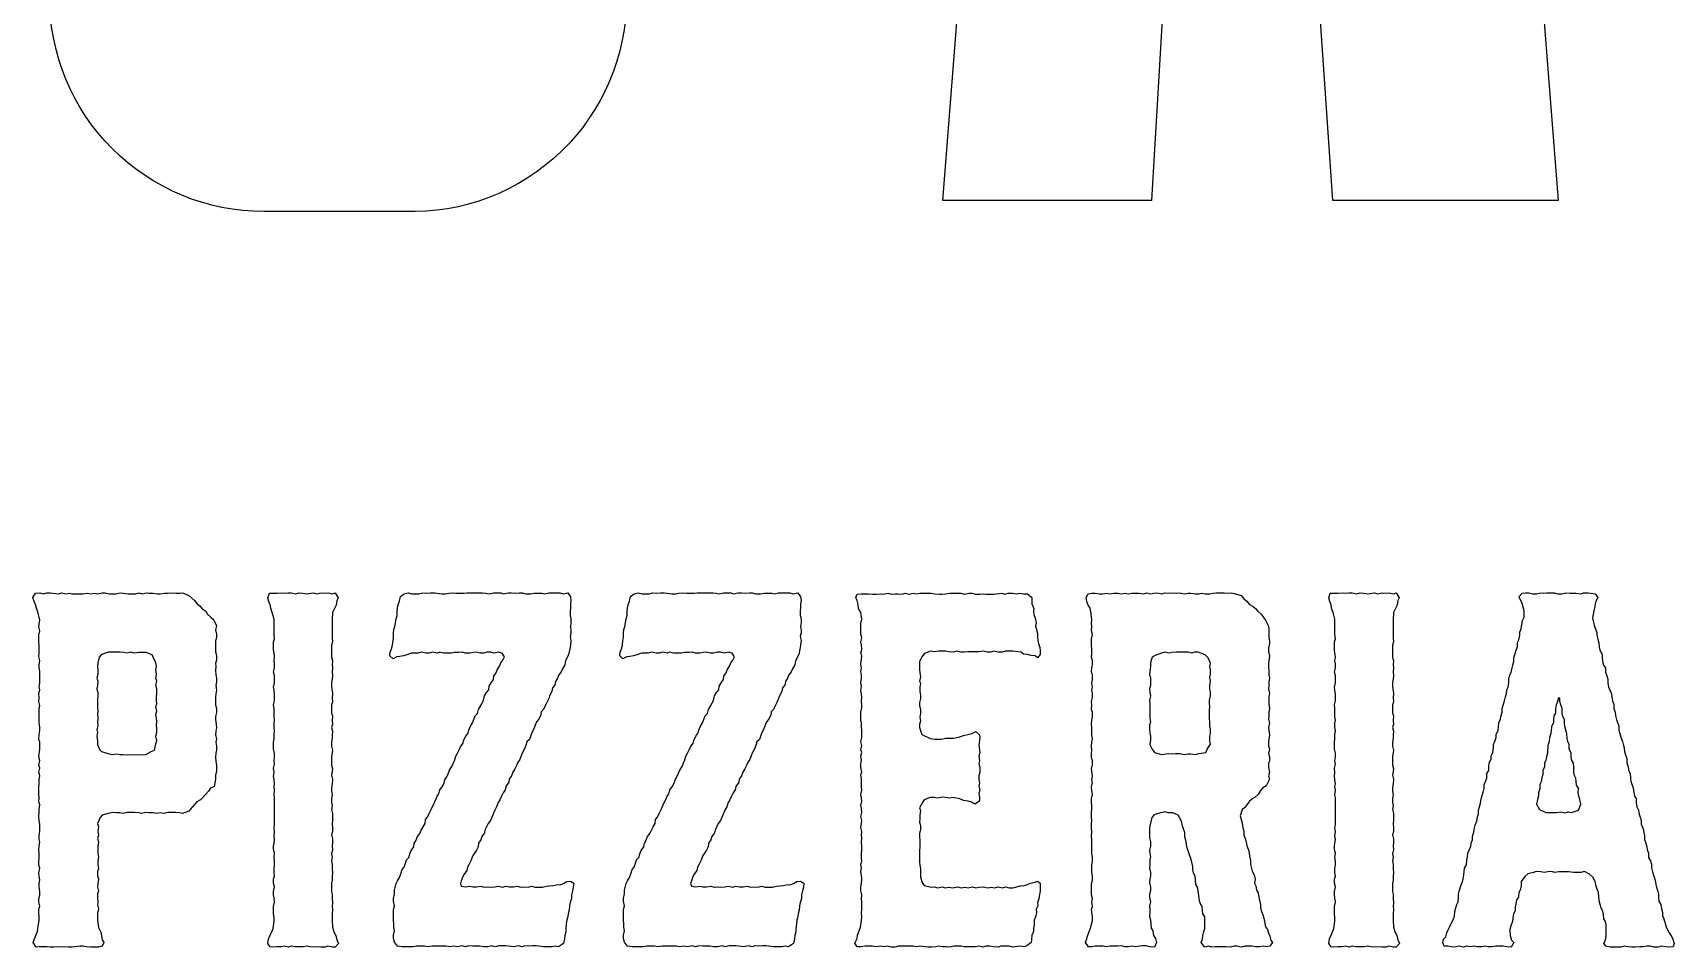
# Model space of a CAD drawing. Extents: x 1.4 to 53.1, y -29.6 to -4.3.
# Drawn here: x 1.38 to 16.85, y -29.63 to -21 of the extents above; entities that cross this region are included whole.
import ezdxf

# ---------------------------------------------------------------- set-up
doc = ezdxf.new("R2010")
doc.units = 0
doc.layers.add('INK_EXT_XXXXXX', color=7, linetype='CONTINUOUS')

msp = doc.modelspace()

# ---------------------------------------------------------------- linework, layer by layer
at = {"layer": 'INK_EXT_XXXXXX', "color": 7}
msp.add_lwpolyline([(6.977, -20.669, -0.425135), (4.881, -22.689), (3.557, -22.69, -0.414214), (1.536, -20.669), (1.536, -6.315, -0.414214), (3.557, -4.294), (4.956, -4.294, -0.414214), (6.977, -6.315), (6.977, -20.669)], format="xyb", close=True, dxfattribs=at)
for points in [[(13.636, -22.586), (13.455, -19.97), (12.081, -19.97), (11.926, -22.586), (9.957, -22.586), (11.382, -4.449), (14.336, -4.449), (15.76, -22.586)], [(2.018, -29.488), (2.031, -29.558), (2.048, -29.584), (2.031, -29.619), (1.996, -29.628), (1.921, -29.628), (1.882, -29.624), (1.851, -29.619), (1.825, -29.619), (1.746, -29.628), (1.715, -29.628), (1.68, -29.624), (1.65, -29.628), (1.615, -29.624), (1.575, -29.628), (1.54, -29.628), (1.514, -29.624), (1.439, -29.624), (1.409, -29.628), (1.382, -29.584), (1.391, -29.558), (1.404, -29.523), (1.422, -29.479), (1.426, -29.453), (1.439, -29.374), (1.439, -29.343), (1.435, -29.304), (1.435, -29.273), (1.444, -29.238), (1.435, -29.199), (1.435, -29.168), (1.444, -29.138), (1.444, -29.102), (1.439, -29.059), (1.439, -29.028), (1.444, -28.993), (1.439, -28.962), (1.435, -28.927), (1.444, -28.883), (1.435, -28.853), (1.435, -28.822), (1.439, -28.787), (1.439, -28.743), (1.435, -28.712), (1.439, -28.673), (1.444, -28.638), (1.439, -28.612), (1.439, -28.577), (1.444, -28.533), (1.444, -28.467), (1.439, -28.436), (1.435, -28.397), (1.439, -28.357), (1.439, -28.331), (1.444, -28.287), (1.435, -28.257), (1.439, -28.217), (1.435, -28.187), (1.435, -28.117), (1.439, -28.086), (1.439, -28.046), (1.444, -28.011), (1.435, -27.976), (1.444, -27.941), (1.435, -27.911), (1.444, -27.867), (1.435, -27.832), (1.439, -27.805), (1.444, -27.762), (1.444, -27.696), (1.435, -27.665), (1.439, -27.621), (1.444, -27.586), (1.444, -27.551), (1.439, -27.516), (1.439, -27.38), (1.444, -27.35), (1.435, -27.31), (1.439, -27.28), (1.435, -27.236), (1.444, -27.201), (1.439, -27.17), (1.444, -27.139), (1.444, -27.025), (1.439, -26.99), (1.439, -26.964), (1.444, -26.925), (1.435, -26.885), (1.439, -26.855), (1.439, -26.78), (1.435, -26.749), (1.435, -26.679), (1.444, -26.649), (1.435, -26.605), (1.444, -26.543), (1.426, -26.465), (1.413, -26.43), (1.404, -26.395), (1.391, -26.368), (1.378, -26.329), (1.404, -26.289), (1.444, -26.285), (1.474, -26.294), (1.509, -26.285), (1.54, -26.285), (1.619, -26.294), (1.65, -26.285), (1.689, -26.294), (1.724, -26.289), (1.746, -26.294), (1.851, -26.294), (1.891, -26.289), (1.926, -26.294), (1.961, -26.289), (1.991, -26.294), (2.031, -26.285), (2.061, -26.285), (2.097, -26.294), (2.162, -26.294), (2.202, -26.285), (2.232, -26.289), (2.276, -26.294), (2.346, -26.294), (2.377, -26.285), (2.408, -26.294), (2.447, -26.285), (2.473, -26.289), (2.513, -26.289), (2.552, -26.294), (2.579, -26.294), (2.618, -26.289), (2.649, -26.289), (2.688, -26.285), (2.728, -26.289), (2.763, -26.289), (2.789, -26.285), (2.85, -26.311), (2.903, -26.359), (2.929, -26.39), (2.955, -26.412), (2.973, -26.434), (3.008, -26.46), (3.025, -26.487), (3.056, -26.517), (3.082, -26.539), (3.109, -26.596), (3.1, -26.635), (3.109, -26.675), (3.109, -26.701), (3.1, -26.741), (3.1, -26.841), (3.109, -26.876), (3.109, -26.92), (3.1, -26.951), (3.104, -26.982), (3.1, -27.017), (3.104, -27.061), (3.109, -27.091), (3.109, -27.126), (3.104, -27.161), (3.109, -27.205), (3.104, -27.24), (3.1, -27.271), (3.1, -27.341), (3.109, -27.376), (3.109, -27.415), (3.1, -27.451), (3.1, -27.477), (3.109, -27.556), (3.104, -27.595), (3.1, -27.621), (3.109, -27.665), (3.104, -27.696), (3.109, -27.731), (3.109, -27.766), (3.104, -27.797), (3.1, -27.836), (3.104, -27.876), (3.109, -27.911), (3.109, -27.972), (3.1, -28.007), (3.1, -28.042), (3.087, -28.112), (3.052, -28.13), (3.034, -28.156), (2.982, -28.217), (2.96, -28.239), (2.925, -28.257), (2.881, -28.309), (2.85, -28.344), (2.789, -28.366), (2.763, -28.362), (2.723, -28.357), (2.649, -28.357), (2.614, -28.366), (2.579, -28.362), (2.543, -28.366), (2.517, -28.362), (2.473, -28.362), (2.443, -28.357), (2.403, -28.366), (2.377, -28.362), (2.333, -28.357), (2.267, -28.357), (2.228, -28.366), (2.197, -28.362), (2.167, -28.362), (2.132, -28.357), (2.088, -28.366), (2.031, -28.384), (2.013, -28.406), (1.987, -28.463), (1.996, -28.493), (1.991, -28.537), (1.996, -28.572), (1.987, -28.603), (1.996, -28.634), (1.991, -28.677), (1.991, -28.743), (1.996, -28.778), (1.991, -28.813), (1.991, -28.848), (1.996, -28.888), (1.987, -28.914), (1.987, -28.953), (1.996, -28.988), (1.991, -29.028), (1.987, -29.059), (1.996, -29.098), (1.987, -29.124), (1.987, -29.159), (1.991, -29.203), (1.987, -29.23), (1.996, -29.265), (1.987, -29.308), (1.987, -29.374), (1.996, -29.444)], [(4.217, -29.484), (4.235, -29.519), (4.244, -29.558), (4.261, -29.593), (4.23, -29.628), (4.2, -29.628), (4.16, -29.619), (4.134, -29.628), (4.095, -29.628), (4.06, -29.624), (4.029, -29.628), (3.994, -29.624), (3.963, -29.619), (3.928, -29.624), (3.849, -29.624), (3.814, -29.619), (3.788, -29.628), (3.748, -29.619), (3.722, -29.624), (3.678, -29.624), (3.643, -29.628), (3.617, -29.624), (3.595, -29.593), (3.599, -29.549), (3.617, -29.514), (3.63, -29.484), (3.643, -29.453), (3.652, -29.383), (3.652, -29.348), (3.648, -29.313), (3.648, -29.243), (3.656, -29.203), (3.652, -29.164), (3.648, -29.133), (3.648, -29.102), (3.656, -29.059), (3.648, -29.024), (3.648, -28.988), (3.656, -28.958), (3.652, -28.927), (3.652, -28.888), (3.656, -28.853), (3.656, -28.818), (3.652, -28.783), (3.656, -28.743), (3.648, -28.708), (3.648, -28.677), (3.652, -28.647), (3.656, -28.612), (3.652, -28.577), (3.656, -28.537), (3.652, -28.507), (3.656, -28.467), (3.656, -28.217), (3.652, -28.191), (3.656, -28.147), (3.652, -28.112), (3.656, -28.086), (3.652, -28.046), (3.648, -28.016), (3.652, -27.981), (3.648, -27.941), (3.656, -27.902), (3.652, -27.871), (3.656, -27.832), (3.656, -27.797), (3.648, -27.762), (3.648, -27.696), (3.652, -27.665), (3.652, -27.621), (3.656, -27.591), (3.652, -27.551), (3.652, -27.516), (3.656, -27.486), (3.652, -27.455), (3.652, -27.376), (3.648, -27.341), (3.656, -27.306), (3.656, -27.244), (3.652, -27.205), (3.648, -27.175), (3.656, -27.135), (3.656, -27.065), (3.648, -27.034), (3.656, -26.99), (3.656, -26.955), (3.652, -26.929), (3.656, -26.89), (3.652, -26.855), (3.648, -26.824), (3.648, -26.749), (3.656, -26.719), (3.652, -26.679), (3.652, -26.535), (3.634, -26.473), (3.621, -26.43), (3.617, -26.399), (3.604, -26.368), (3.595, -26.333), (3.608, -26.289), (3.683, -26.289), (3.722, -26.285), (3.757, -26.289), (3.783, -26.285), (3.814, -26.285), (3.858, -26.294), (3.889, -26.285), (3.924, -26.289), (3.963, -26.294), (4.024, -26.285), (4.055, -26.294), (4.095, -26.285), (4.125, -26.289), (4.165, -26.285), (4.204, -26.294), (4.23, -26.285), (4.257, -26.333), (4.244, -26.359), (4.239, -26.403), (4.204, -26.473), (4.2, -26.543), (4.2, -26.71), (4.204, -26.749), (4.195, -26.78), (4.195, -26.894), (4.204, -26.929), (4.2, -26.964), (4.204, -26.995), (4.2, -27.034), (4.204, -27.065), (4.2, -27.1), (4.195, -27.131), (4.195, -27.166), (4.204, -27.236), (4.2, -27.275), (4.204, -27.315), (4.195, -27.345), (4.195, -27.42), (4.204, -27.446), (4.2, -27.49), (4.204, -27.525), (4.195, -27.556), (4.204, -27.591), (4.2, -27.63), (4.2, -27.661), (4.195, -27.696), (4.195, -27.731), (4.204, -27.77), (4.195, -27.832), (4.195, -27.911), (4.204, -27.946), (4.2, -27.972), (4.195, -28.007), (4.204, -28.042), (4.2, -28.086), (4.195, -28.121), (4.195, -28.156), (4.2, -28.191), (4.195, -28.226), (4.195, -28.261), (4.2, -28.296), (4.195, -28.331), (4.204, -28.366), (4.204, -28.428), (4.2, -28.467), (4.204, -28.498), (4.204, -28.537), (4.195, -28.568), (4.204, -28.607), (4.204, -28.642), (4.2, -28.673), (4.204, -28.708), (4.195, -28.748), (4.2, -28.778), (4.195, -28.813), (4.2, -28.848), (4.2, -28.892), (4.204, -28.923), (4.2, -28.958), (4.2, -28.997), (4.195, -29.024), (4.195, -29.102), (4.2, -29.129), (4.2, -29.173), (4.204, -29.208), (4.2, -29.243), (4.204, -29.269), (4.2, -29.313), (4.2, -29.378), (4.204, -29.44)], [(6.474, -29.063), (6.465, -29.098), (6.456, -29.133), (6.456, -29.168), (6.443, -29.208), (6.439, -29.238), (6.434, -29.278), (6.426, -29.313), (6.421, -29.339), (6.412, -29.374), (6.408, -29.409), (6.404, -29.453), (6.404, -29.484), (6.395, -29.519), (6.391, -29.549), (6.382, -29.593), (6.334, -29.624), (6.303, -29.619), (6.272, -29.624), (6.193, -29.624), (6.123, -29.615), (6.093, -29.615), (6.053, -29.619), (6.018, -29.615), (5.992, -29.624), (5.957, -29.615), (5.913, -29.624), (5.838, -29.615), (5.773, -29.615), (5.738, -29.624), (5.707, -29.615), (5.668, -29.624), (5.628, -29.624), (5.593, -29.619), (5.527, -29.619), (5.488, -29.615), (5.457, -29.624), (5.427, -29.615), (5.383, -29.624), (5.348, -29.619), (5.308, -29.624), (5.273, -29.619), (5.142, -29.619), (5.098, -29.624), (5.072, -29.619), (4.997, -29.619), (4.962, -29.624), (4.861, -29.624), (4.817, -29.619), (4.787, -29.58), (4.778, -29.545), (4.778, -29.514), (4.787, -29.475), (4.782, -29.44), (4.782, -29.405), (4.778, -29.378), (4.778, -29.273), (4.787, -29.238), (4.778, -29.195), (4.778, -29.168), (4.787, -29.124), (4.787, -29.089), (4.804, -29.028), (4.817, -29.002), (4.835, -28.971), (4.848, -28.936), (4.861, -28.897), (4.879, -28.875), (4.892, -28.835), (4.901, -28.805), (4.923, -28.783), (4.936, -28.739), (4.944, -28.717), (4.971, -28.682), (4.975, -28.647), (4.988, -28.625), (5.006, -28.585), (5.028, -28.555), (5.041, -28.524), (5.058, -28.493), (5.076, -28.463), (5.08, -28.423), (5.098, -28.401), (5.115, -28.366), (5.133, -28.331), (5.164, -28.265), (5.177, -28.235), (5.19, -28.204), (5.207, -28.182), (5.216, -28.143), (5.238, -28.117), (5.256, -28.081), (5.264, -28.051), (5.282, -28.02), (5.295, -27.994), (5.308, -27.959), (5.33, -27.924), (5.343, -27.889), (5.356, -27.862), (5.365, -27.827), (5.383, -27.797), (5.4, -27.762), (5.409, -27.74), (5.435, -27.705), (5.44, -27.679), (5.462, -27.639), (5.479, -27.613), (5.488, -27.582), (5.501, -27.551), (5.523, -27.512), (5.536, -27.481), (5.549, -27.446), (5.571, -27.424), (5.58, -27.385), (5.611, -27.332), (5.628, -27.297), (5.637, -27.258), (5.654, -27.227), (5.676, -27.201), (5.681, -27.166), (5.698, -27.135), (5.72, -27.104), (5.724, -27.069), (5.742, -27.047), (5.755, -27.012), (5.777, -26.977), (5.79, -26.947), (5.808, -26.92), (5.825, -26.89), (5.803, -26.855), (5.768, -26.846), (5.729, -26.855), (5.694, -26.846), (5.663, -26.846), (5.628, -26.855), (5.597, -26.855), (5.558, -26.846), (5.532, -26.85), (5.497, -26.855), (5.457, -26.855), (5.427, -26.846), (5.396, -26.85), (5.352, -26.85), (5.326, -26.855), (5.251, -26.855), (5.212, -26.846), (5.19, -26.855), (5.15, -26.846), (5.115, -26.855), (5.085, -26.855), (5.041, -26.846), (5.01, -26.855), (4.949, -26.855), (4.905, -26.872), (4.874, -26.881), (4.839, -26.885), (4.809, -26.89), (4.774, -26.907), (4.743, -26.881), (4.747, -26.846), (4.76, -26.815), (4.769, -26.78), (4.774, -26.736), (4.778, -26.71), (4.778, -26.666), (4.782, -26.631), (4.791, -26.605), (4.804, -26.53), (4.813, -26.5), (4.813, -26.46), (4.817, -26.425), (4.826, -26.39), (4.835, -26.364), (4.844, -26.32), (4.879, -26.294), (4.918, -26.285), (4.953, -26.294), (5.019, -26.294), (5.054, -26.285), (5.094, -26.289), (5.129, -26.285), (5.164, -26.285), (5.19, -26.289), (5.234, -26.294), (5.269, -26.294), (5.299, -26.289), (5.335, -26.285), (5.374, -26.289), (5.444, -26.289), (5.47, -26.285), (5.619, -26.285), (5.65, -26.289), (5.681, -26.294), (5.72, -26.285), (5.79, -26.285), (5.816, -26.294), (5.86, -26.285), (5.891, -26.285), (5.93, -26.289), (5.966, -26.285), (5.992, -26.285), (6.027, -26.294), (6.071, -26.294), (6.106, -26.289), (6.176, -26.289), (6.202, -26.294), (6.242, -26.285), (6.347, -26.285), (6.377, -26.294), (6.421, -26.285), (6.448, -26.324), (6.452, -26.355), (6.448, -26.395), (6.448, -26.425), (6.443, -26.46), (6.443, -26.5), (6.452, -26.53), (6.452, -26.565), (6.448, -26.605), (6.452, -26.64), (6.452, -26.662), (6.443, -26.697), (6.452, -26.736), (6.448, -26.776), (6.443, -26.802), (6.43, -26.868), (6.399, -26.929), (6.395, -26.964), (6.373, -27.004), (6.36, -27.03), (6.338, -27.061), (6.325, -27.091), (6.307, -27.122), (6.299, -27.157), (6.277, -27.183), (6.272, -27.218), (6.25, -27.258), (6.242, -27.284), (6.224, -27.319), (6.211, -27.345), (6.193, -27.385), (6.171, -27.407), (6.167, -27.437), (6.149, -27.477), (6.128, -27.503), (6.115, -27.534), (6.101, -27.569), (6.084, -27.604), (6.062, -27.67), (6.036, -27.691), (6.027, -27.727), (6.014, -27.757), (5.992, -27.797), (5.983, -27.823), (5.97, -27.858), (5.948, -27.889), (5.939, -27.915), (5.922, -27.946), (5.904, -27.976), (5.891, -28.011), (5.869, -28.042), (5.865, -28.073), (5.838, -28.112), (5.83, -28.143), (5.812, -28.174), (5.795, -28.209), (5.781, -28.239), (5.764, -28.265), (5.751, -28.305), (5.733, -28.336), (5.724, -28.357), (5.711, -28.388), (5.694, -28.432), (5.672, -28.463), (5.641, -28.524), (5.637, -28.55), (5.611, -28.585), (5.602, -28.616), (5.58, -28.647), (5.576, -28.682), (5.562, -28.712), (5.523, -28.769), (5.51, -28.809), (5.492, -28.844), (5.475, -28.875), (5.47, -28.905), (5.444, -28.94), (5.431, -28.962), (5.418, -29.002), (5.409, -29.028), (5.418, -29.054), (5.457, -29.059), (5.497, -29.054), (5.527, -29.059), (5.562, -29.059), (5.602, -29.054), (5.632, -29.063), (5.668, -29.059), (5.694, -29.063), (5.733, -29.059), (5.764, -29.054), (5.808, -29.063), (5.834, -29.054), (5.873, -29.059), (5.909, -29.059), (5.944, -29.054), (5.979, -29.063), (6.005, -29.059), (6.049, -29.063), (6.079, -29.054), (6.115, -29.063), (6.185, -29.063), (6.22, -29.054), (6.285, -29.045), (6.312, -29.041), (6.355, -29.037), (6.382, -29.028), (6.412, -29.01), (6.448, -29.006), (6.478, -29.024)], [(8.643, -29.063), (8.634, -29.098), (8.625, -29.133), (8.625, -29.168), (8.612, -29.208), (8.608, -29.238), (8.603, -29.278), (8.594, -29.313), (8.59, -29.339), (8.581, -29.374), (8.577, -29.409), (8.573, -29.453), (8.573, -29.484), (8.564, -29.519), (8.559, -29.549), (8.551, -29.593), (8.502, -29.624), (8.472, -29.619), (8.441, -29.624), (8.362, -29.624), (8.292, -29.615), (8.261, -29.615), (8.222, -29.619), (8.187, -29.615), (8.161, -29.624), (8.126, -29.615), (8.082, -29.624), (8.007, -29.615), (7.942, -29.615), (7.907, -29.624), (7.876, -29.615), (7.836, -29.624), (7.797, -29.624), (7.762, -29.619), (7.696, -29.619), (7.657, -29.615), (7.626, -29.624), (7.595, -29.615), (7.552, -29.624), (7.517, -29.619), (7.477, -29.624), (7.442, -29.619), (7.311, -29.619), (7.267, -29.624), (7.241, -29.619), (7.166, -29.619), (7.131, -29.624), (7.03, -29.624), (6.986, -29.619), (6.956, -29.58), (6.947, -29.545), (6.947, -29.514), (6.956, -29.475), (6.951, -29.44), (6.951, -29.405), (6.947, -29.378), (6.947, -29.273), (6.956, -29.238), (6.947, -29.195), (6.947, -29.168), (6.956, -29.124), (6.956, -29.089), (6.973, -29.028), (6.986, -29.002), (7.004, -28.971), (7.017, -28.936), (7.03, -28.897), (7.048, -28.875), (7.061, -28.835), (7.07, -28.805), (7.091, -28.783), (7.105, -28.739), (7.113, -28.717), (7.14, -28.682), (7.144, -28.647), (7.157, -28.625), (7.175, -28.585), (7.197, -28.555), (7.21, -28.524), (7.227, -28.493), (7.245, -28.463), (7.249, -28.423), (7.267, -28.401), (7.284, -28.366), (7.302, -28.331), (7.332, -28.265), (7.346, -28.235), (7.359, -28.204), (7.376, -28.182), (7.385, -28.143), (7.407, -28.117), (7.424, -28.081), (7.433, -28.051), (7.451, -28.02), (7.464, -27.994), (7.477, -27.959), (7.499, -27.924), (7.512, -27.889), (7.525, -27.862), (7.534, -27.827), (7.552, -27.797), (7.569, -27.762), (7.578, -27.74), (7.604, -27.705), (7.609, -27.679), (7.63, -27.639), (7.648, -27.613), (7.657, -27.582), (7.67, -27.551), (7.692, -27.512), (7.705, -27.481), (7.718, -27.446), (7.74, -27.424), (7.749, -27.385), (7.78, -27.332), (7.797, -27.297), (7.806, -27.258), (7.823, -27.227), (7.845, -27.201), (7.85, -27.166), (7.867, -27.135), (7.889, -27.104), (7.893, -27.069), (7.911, -27.047), (7.924, -27.012), (7.946, -26.977), (7.959, -26.947), (7.977, -26.92), (7.994, -26.89), (7.972, -26.855), (7.937, -26.846), (7.898, -26.855), (7.863, -26.846), (7.832, -26.846), (7.797, -26.855), (7.766, -26.855), (7.727, -26.846), (7.701, -26.85), (7.666, -26.855), (7.626, -26.855), (7.595, -26.846), (7.565, -26.85), (7.521, -26.85), (7.495, -26.855), (7.42, -26.855), (7.381, -26.846), (7.359, -26.855), (7.319, -26.846), (7.284, -26.855), (7.254, -26.855), (7.21, -26.846), (7.179, -26.855), (7.118, -26.855), (7.074, -26.872), (7.043, -26.881), (7.008, -26.885), (6.978, -26.89), (6.942, -26.907), (6.912, -26.881), (6.916, -26.846), (6.929, -26.815), (6.938, -26.78), (6.942, -26.736), (6.947, -26.71), (6.947, -26.666), (6.951, -26.631), (6.96, -26.605), (6.973, -26.53), (6.982, -26.5), (6.982, -26.46), (6.986, -26.425), (6.995, -26.39), (7.004, -26.364), (7.013, -26.32), (7.048, -26.294), (7.087, -26.285), (7.122, -26.294), (7.188, -26.294), (7.223, -26.285), (7.262, -26.289), (7.297, -26.285), (7.332, -26.285), (7.359, -26.289), (7.403, -26.294), (7.438, -26.294), (7.468, -26.289), (7.503, -26.285), (7.543, -26.289), (7.613, -26.289), (7.639, -26.285), (7.788, -26.285), (7.819, -26.289), (7.85, -26.294), (7.889, -26.285), (7.959, -26.285), (7.985, -26.294), (8.029, -26.285), (8.06, -26.285), (8.099, -26.289), (8.134, -26.285), (8.161, -26.285), (8.196, -26.294), (8.24, -26.294), (8.275, -26.289), (8.345, -26.289), (8.371, -26.294), (8.41, -26.285), (8.516, -26.285), (8.546, -26.294), (8.59, -26.285), (8.616, -26.324), (8.621, -26.355), (8.616, -26.395), (8.616, -26.425), (8.612, -26.46), (8.612, -26.5), (8.621, -26.53), (8.621, -26.565), (8.616, -26.605), (8.621, -26.64), (8.621, -26.662), (8.612, -26.697), (8.621, -26.736), (8.616, -26.776), (8.612, -26.802), (8.599, -26.868), (8.568, -26.929), (8.564, -26.964), (8.542, -27.004), (8.529, -27.03), (8.507, -27.061), (8.494, -27.091), (8.476, -27.122), (8.467, -27.157), (8.446, -27.183), (8.441, -27.218), (8.419, -27.258), (8.41, -27.284), (8.393, -27.319), (8.38, -27.345), (8.362, -27.385), (8.34, -27.407), (8.336, -27.437), (8.318, -27.477), (8.296, -27.503), (8.283, -27.534), (8.27, -27.569), (8.253, -27.604), (8.231, -27.67), (8.204, -27.691), (8.196, -27.727), (8.183, -27.757), (8.161, -27.797), (8.152, -27.823), (8.139, -27.858), (8.117, -27.889), (8.108, -27.915), (8.091, -27.946), (8.073, -27.976), (8.06, -28.011), (8.038, -28.042), (8.034, -28.073), (8.007, -28.112), (7.999, -28.143), (7.981, -28.174), (7.963, -28.209), (7.95, -28.239), (7.933, -28.265), (7.92, -28.305), (7.902, -28.336), (7.893, -28.357), (7.88, -28.388), (7.863, -28.432), (7.841, -28.463), (7.81, -28.524), (7.806, -28.55), (7.78, -28.585), (7.771, -28.616), (7.749, -28.647), (7.744, -28.682), (7.731, -28.712), (7.692, -28.769), (7.679, -28.809), (7.661, -28.844), (7.644, -28.875), (7.639, -28.905), (7.613, -28.94), (7.6, -28.962), (7.587, -29.002), (7.578, -29.028), (7.587, -29.054), (7.626, -29.059), (7.666, -29.054), (7.696, -29.059), (7.731, -29.059), (7.771, -29.054), (7.801, -29.063), (7.836, -29.059), (7.863, -29.063), (7.902, -29.059), (7.933, -29.054), (7.977, -29.063), (8.003, -29.054), (8.042, -29.059), (8.077, -29.059), (8.112, -29.054), (8.147, -29.063), (8.174, -29.059), (8.218, -29.063), (8.248, -29.054), (8.283, -29.063), (8.353, -29.063), (8.389, -29.054), (8.454, -29.045), (8.481, -29.041), (8.524, -29.037), (8.551, -29.028), (8.581, -29.01), (8.616, -29.006), (8.647, -29.024)], [(10.724, -29.624), (10.684, -29.619), (10.614, -29.628), (10.584, -29.619), (10.505, -29.619), (10.479, -29.628), (10.435, -29.624), (10.4, -29.619), (10.365, -29.619), (10.334, -29.628), (10.299, -29.619), (10.264, -29.624), (10.159, -29.624), (10.132, -29.619), (10.062, -29.619), (10.023, -29.628), (9.992, -29.624), (9.957, -29.624), (9.918, -29.619), (9.891, -29.624), (9.852, -29.628), (9.821, -29.628), (9.742, -29.619), (9.712, -29.624), (9.677, -29.619), (9.541, -29.619), (9.506, -29.628), (9.471, -29.628), (9.436, -29.619), (9.405, -29.624), (9.37, -29.619), (9.326, -29.624), (9.295, -29.619), (9.225, -29.619), (9.186, -29.624), (9.151, -29.624), (9.129, -29.589), (9.151, -29.545), (9.155, -29.514), (9.168, -29.475), (9.182, -29.44), (9.19, -29.378), (9.195, -29.343), (9.19, -29.304), (9.195, -29.273), (9.195, -29.203), (9.19, -29.168), (9.195, -29.133), (9.186, -29.098), (9.186, -29.059), (9.19, -29.028), (9.195, -28.988), (9.19, -28.949), (9.186, -28.918), (9.19, -28.883), (9.186, -28.848), (9.195, -28.818), (9.19, -28.783), (9.19, -28.743), (9.195, -28.712), (9.195, -28.677), (9.19, -28.638), (9.195, -28.603), (9.19, -28.568), (9.195, -28.537), (9.186, -28.498), (9.19, -28.458), (9.195, -28.432), (9.186, -28.397), (9.195, -28.357), (9.19, -28.322), (9.186, -28.283), (9.195, -28.257), (9.19, -28.217), (9.186, -28.187), (9.195, -28.147), (9.19, -28.112), (9.19, -28.042), (9.186, -28.003), (9.195, -27.976), (9.186, -27.932), (9.186, -27.902), (9.19, -27.862), (9.186, -27.827), (9.195, -27.793), (9.186, -27.766), (9.195, -27.727), (9.186, -27.687), (9.195, -27.652), (9.195, -27.582), (9.19, -27.551), (9.19, -27.516), (9.186, -27.486), (9.186, -27.411), (9.195, -27.372), (9.195, -27.345), (9.19, -27.306), (9.195, -27.266), (9.186, -27.205), (9.19, -27.166), (9.186, -27.131), (9.19, -27.091), (9.19, -27.056), (9.186, -27.03), (9.19, -26.995), (9.186, -26.96), (9.195, -26.881), (9.186, -26.855), (9.195, -26.82), (9.19, -26.776), (9.186, -26.749), (9.195, -26.71), (9.186, -26.671), (9.186, -26.574), (9.195, -26.535), (9.186, -26.473), (9.164, -26.434), (9.16, -26.395), (9.151, -26.359), (9.138, -26.329), (9.151, -26.298), (9.19, -26.294), (9.256, -26.294), (9.295, -26.298), (9.33, -26.298), (9.37, -26.294), (9.396, -26.298), (9.44, -26.289), (9.471, -26.298), (9.51, -26.294), (9.536, -26.294), (9.576, -26.298), (9.602, -26.289), (9.637, -26.298), (9.681, -26.289), (9.707, -26.294), (9.742, -26.289), (9.848, -26.289), (9.883, -26.294), (9.926, -26.298), (9.948, -26.298), (9.983, -26.294), (10.023, -26.289), (10.128, -26.289), (10.163, -26.298), (10.202, -26.289), (10.233, -26.289), (10.264, -26.298), (10.308, -26.298), (10.338, -26.294), (10.369, -26.298), (10.435, -26.298), (10.514, -26.289), (10.54, -26.298), (10.575, -26.289), (10.614, -26.289), (10.654, -26.294), (10.68, -26.289), (10.719, -26.294), (10.755, -26.294), (10.798, -26.329), (10.798, -26.355), (10.798, -26.39), (10.816, -26.434), (10.812, -26.465), (10.816, -26.491), (10.829, -26.526), (10.838, -26.57), (10.833, -26.6), (10.842, -26.631), (10.851, -26.666), (10.851, -26.697), (10.855, -26.736), (10.86, -26.763), (10.873, -26.802), (10.877, -26.833), (10.877, -26.868), (10.851, -26.898), (10.829, -26.881), (10.79, -26.876), (10.755, -26.868), (10.719, -26.863), (10.698, -26.846), (10.619, -26.837), (10.549, -26.837), (10.518, -26.846), (10.479, -26.846), (10.443, -26.837), (10.408, -26.846), (10.378, -26.846), (10.343, -26.837), (10.299, -26.841), (10.194, -26.841), (10.159, -26.846), (10.128, -26.846), (10.089, -26.837), (10.058, -26.846), (10.014, -26.841), (9.988, -26.837), (9.918, -26.837), (9.883, -26.841), (9.843, -26.837), (9.786, -26.859), (9.76, -26.89), (9.738, -26.933), (9.738, -27.012), (9.742, -27.039), (9.747, -27.078), (9.738, -27.118), (9.747, -27.139), (9.742, -27.175), (9.742, -27.214), (9.747, -27.253), (9.747, -27.284), (9.738, -27.319), (9.738, -27.35), (9.747, -27.389), (9.747, -27.42), (9.742, -27.459), (9.747, -27.494), (9.738, -27.529), (9.738, -27.556), (9.76, -27.621), (9.839, -27.661), (9.883, -27.665), (9.944, -27.665), (9.988, -27.656), (10.058, -27.656), (10.119, -27.643), (10.163, -27.63), (10.194, -27.621), (10.233, -27.613), (10.268, -27.595), (10.303, -27.626), (10.308, -27.652), (10.299, -27.722), (10.303, -27.766), (10.308, -27.793), (10.299, -27.827), (10.303, -27.871), (10.299, -27.897), (10.308, -27.937), (10.308, -27.976), (10.299, -28.011), (10.299, -28.046), (10.303, -28.077), (10.299, -28.108), (10.308, -28.147), (10.299, -28.178), (10.303, -28.213), (10.303, -28.252), (10.259, -28.279), (10.229, -28.261), (10.198, -28.252), (10.154, -28.244), (10.119, -28.23), (10.053, -28.217), (10.023, -28.222), (9.979, -28.217), (9.953, -28.213), (9.909, -28.222), (9.878, -28.217), (9.839, -28.217), (9.782, -28.239), (9.769, -28.257), (9.738, -28.314), (9.747, -28.34), (9.742, -28.384), (9.742, -28.419), (9.738, -28.45), (9.747, -28.48), (9.747, -28.515), (9.738, -28.555), (9.738, -28.59), (9.742, -28.616), (9.742, -28.682), (9.738, -28.721), (9.738, -28.826), (9.742, -28.853), (9.747, -28.892), (9.747, -28.967), (9.764, -29.019), (9.782, -29.045), (9.848, -29.063), (9.883, -29.059), (9.909, -29.067), (9.953, -29.059), (9.979, -29.067), (10.014, -29.063), (10.053, -29.067), (10.097, -29.059), (10.132, -29.067), (10.167, -29.063), (10.198, -29.067), (10.237, -29.059), (10.268, -29.067), (10.299, -29.063), (10.338, -29.059), (10.382, -29.067), (10.413, -29.063), (10.448, -29.067), (10.479, -29.059), (10.522, -29.067), (10.549, -29.059), (10.584, -29.067), (10.619, -29.067), (10.689, -29.05), (10.724, -29.045), (10.755, -29.037), (10.785, -29.024), (10.829, -29.015), (10.851, -29.006), (10.877, -29.024), (10.877, -29.067), (10.877, -29.102), (10.869, -29.129), (10.864, -29.173), (10.851, -29.208), (10.855, -29.238), (10.838, -29.269), (10.842, -29.304), (10.833, -29.343), (10.82, -29.374), (10.82, -29.418), (10.812, -29.449), (10.812, -29.479), (10.798, -29.514), (10.794, -29.558), (10.79, -29.584), (10.75, -29.615)], [(11.911, -29.624), (11.876, -29.615), (11.845, -29.615), (11.815, -29.619), (11.775, -29.624), (11.74, -29.619), (11.71, -29.624), (11.675, -29.624), (11.644, -29.615), (11.609, -29.619), (11.534, -29.619), (11.499, -29.624), (11.469, -29.619), (11.394, -29.619), (11.364, -29.624), (11.333, -29.624), (11.302, -29.584), (11.315, -29.545), (11.324, -29.514), (11.342, -29.475), (11.35, -29.449), (11.368, -29.378), (11.368, -29.343), (11.359, -29.273), (11.368, -29.243), (11.364, -29.199), (11.368, -29.168), (11.359, -29.133), (11.359, -29.032), (11.368, -28.997), (11.368, -28.962), (11.364, -28.918), (11.364, -28.853), (11.368, -28.818), (11.368, -28.783), (11.364, -28.748), (11.364, -28.612), (11.359, -28.577), (11.364, -28.542), (11.359, -28.498), (11.359, -28.463), (11.364, -28.436), (11.359, -28.401), (11.359, -28.357), (11.364, -28.322), (11.364, -28.292), (11.359, -28.261), (11.359, -28.222), (11.368, -28.191), (11.364, -28.152), (11.359, -28.117), (11.368, -28.077), (11.364, -28.051), (11.368, -28.016), (11.364, -27.972), (11.359, -27.937), (11.368, -27.911), (11.368, -27.867), (11.359, -27.841), (11.359, -27.801), (11.364, -27.77), (11.359, -27.735), (11.364, -27.691), (11.368, -27.665), (11.364, -27.626), (11.364, -27.551), (11.359, -27.525), (11.364, -27.486), (11.368, -27.455), (11.368, -27.415), (11.359, -27.385), (11.364, -27.345), (11.359, -27.315), (11.368, -27.271), (11.368, -27.236), (11.364, -27.201), (11.368, -27.175), (11.364, -27.139), (11.368, -27.104), (11.368, -27.061), (11.359, -27.034), (11.364, -26.99), (11.368, -26.964), (11.368, -26.929), (11.359, -26.894), (11.364, -26.859), (11.364, -26.815), (11.359, -26.789), (11.359, -26.719), (11.368, -26.679), (11.359, -26.644), (11.364, -26.605), (11.359, -26.57), (11.364, -26.539), (11.355, -26.465), (11.346, -26.43), (11.328, -26.403), (11.315, -26.368), (11.311, -26.329), (11.328, -26.294), (11.364, -26.289), (11.394, -26.289), (11.438, -26.294), (11.464, -26.294), (11.504, -26.289), (11.534, -26.294), (11.569, -26.289), (11.609, -26.289), (11.64, -26.294), (11.679, -26.289), (11.705, -26.294), (11.74, -26.289), (11.81, -26.289), (11.854, -26.294), (11.881, -26.285), (11.92, -26.294), (11.959, -26.285), (11.994, -26.289), (12.021, -26.294), (12.056, -26.285), (12.087, -26.289), (12.126, -26.285), (12.161, -26.289), (12.192, -26.285), (12.235, -26.294), (12.271, -26.289), (12.297, -26.289), (12.341, -26.294), (12.376, -26.294), (12.398, -26.289), (12.433, -26.294), (12.477, -26.294), (12.503, -26.289), (12.538, -26.285), (12.612, -26.285), (12.643, -26.289), (12.678, -26.285), (12.717, -26.294), (12.77, -26.311), (12.796, -26.342), (12.823, -26.364), (12.849, -26.395), (12.884, -26.416), (12.906, -26.434), (12.928, -26.46), (12.959, -26.487), (12.976, -26.508), (13.002, -26.543), (13.029, -26.6), (13.033, -26.631), (13.033, -26.701), (13.037, -26.745), (13.037, -26.771), (13.029, -26.806), (13.029, -26.841), (13.037, -26.876), (13.029, -26.955), (13.029, -26.99), (13.033, -27.017), (13.033, -27.056), (13.037, -27.087), (13.033, -27.131), (13.033, -27.161), (13.029, -27.192), (13.037, -27.236), (13.033, -27.262), (13.033, -27.337), (13.037, -27.376), (13.033, -27.411), (13.033, -27.442), (13.029, -27.477), (13.037, -27.516), (13.029, -27.556), (13.033, -27.586), (13.037, -27.626), (13.029, -27.687), (13.029, -27.731), (13.037, -27.762), (13.029, -27.801), (13.037, -27.832), (13.037, -27.871), (13.029, -27.897), (13.029, -27.932), (13.037, -27.976), (13.029, -28.011), (13.037, -28.042), (13.007, -28.108), (12.976, -28.125), (12.954, -28.152), (12.932, -28.187), (12.902, -28.213), (12.88, -28.226), (12.849, -28.252), (12.823, -28.287), (12.801, -28.314), (12.779, -28.331), (12.761, -28.388), (12.779, -28.458), (12.788, -28.502), (12.796, -28.533), (12.796, -28.572), (12.81, -28.603), (12.818, -28.634), (12.823, -28.673), (12.836, -28.704), (12.845, -28.734), (12.849, -28.769), (12.858, -28.805), (12.858, -28.848), (12.875, -28.91), (12.893, -28.945), (12.902, -28.984), (12.897, -29.024), (12.91, -29.05), (12.915, -29.089), (12.932, -29.116), (12.937, -29.155), (12.945, -29.186), (12.954, -29.225), (12.954, -29.256), (12.963, -29.291), (12.98, -29.33), (12.989, -29.37), (13.002, -29.435), (13.02, -29.462), (13.029, -29.497), (13.042, -29.523), (13.05, -29.563), (13.068, -29.584), (13.042, -29.619), (13.007, -29.624), (12.98, -29.619), (12.945, -29.624), (12.906, -29.624), (12.871, -29.619), (12.805, -29.619), (12.774, -29.628), (12.731, -29.619), (12.704, -29.619), (12.669, -29.628), (12.626, -29.624), (12.525, -29.624), (12.494, -29.628), (12.463, -29.619), (12.428, -29.628), (12.393, -29.584), (12.406, -29.554), (12.411, -29.519), (12.42, -29.479), (12.428, -29.453), (12.428, -29.383), (12.428, -29.343), (12.411, -29.313), (12.406, -29.282), (12.402, -29.243), (12.384, -29.212), (12.376, -29.173), (12.371, -29.138), (12.367, -29.102), (12.363, -29.067), (12.345, -29.037), (12.341, -28.997), (12.336, -28.962), (12.323, -28.927), (12.314, -28.897), (12.314, -28.866), (12.306, -28.826), (12.297, -28.791), (12.284, -28.756), (12.275, -28.73), (12.262, -28.691), (12.257, -28.66), (12.249, -28.62), (12.24, -28.59), (12.24, -28.546), (12.231, -28.52), (12.218, -28.485), (12.209, -28.441), (12.178, -28.384), (12.126, -28.362), (12.082, -28.362), (12.056, -28.353), (12.012, -28.362), (11.951, -28.379), (11.929, -28.406), (11.916, -28.458), (11.907, -28.498), (11.907, -28.598), (11.916, -28.634), (11.916, -28.677), (11.907, -28.712), (11.911, -28.748), (11.916, -28.774), (11.911, -28.809), (11.911, -28.853), (11.907, -28.883), (11.916, -28.923), (11.916, -28.958), (11.911, -28.984), (11.907, -29.019), (11.916, -29.063), (11.916, -29.098), (11.907, -29.129), (11.907, -29.159), (11.916, -29.199), (11.907, -29.238), (11.911, -29.273), (11.911, -29.3), (11.907, -29.339), (11.916, -29.37), (11.924, -29.449), (11.938, -29.475), (11.946, -29.519), (11.964, -29.545), (11.973, -29.584), (11.955, -29.628)], [(14.22, -29.484), (14.238, -29.519), (14.247, -29.558), (14.264, -29.593), (14.234, -29.628), (14.203, -29.628), (14.163, -29.619), (14.137, -29.628), (14.098, -29.628), (14.063, -29.624), (14.032, -29.628), (13.997, -29.624), (13.966, -29.619), (13.931, -29.624), (13.852, -29.624), (13.817, -29.619), (13.791, -29.628), (13.752, -29.619), (13.725, -29.624), (13.681, -29.624), (13.646, -29.628), (13.62, -29.624), (13.598, -29.593), (13.603, -29.549), (13.62, -29.514), (13.633, -29.484), (13.646, -29.453), (13.655, -29.383), (13.655, -29.348), (13.651, -29.313), (13.651, -29.243), (13.66, -29.203), (13.655, -29.164), (13.651, -29.133), (13.651, -29.102), (13.66, -29.059), (13.651, -29.024), (13.651, -28.988), (13.66, -28.958), (13.655, -28.927), (13.655, -28.888), (13.66, -28.853), (13.66, -28.818), (13.655, -28.783), (13.66, -28.743), (13.651, -28.708), (13.651, -28.677), (13.655, -28.647), (13.66, -28.612), (13.655, -28.577), (13.66, -28.537), (13.655, -28.507), (13.66, -28.467), (13.66, -28.217), (13.655, -28.191), (13.66, -28.147), (13.655, -28.112), (13.66, -28.086), (13.655, -28.046), (13.651, -28.016), (13.655, -27.981), (13.651, -27.941), (13.66, -27.902), (13.655, -27.871), (13.66, -27.832), (13.66, -27.797), (13.651, -27.762), (13.651, -27.696), (13.655, -27.665), (13.655, -27.621), (13.66, -27.591), (13.655, -27.551), (13.655, -27.516), (13.66, -27.486), (13.655, -27.455), (13.655, -27.376), (13.651, -27.341), (13.66, -27.306), (13.66, -27.244), (13.655, -27.205), (13.651, -27.175), (13.66, -27.135), (13.66, -27.065), (13.651, -27.034), (13.66, -26.99), (13.66, -26.955), (13.655, -26.929), (13.66, -26.89), (13.655, -26.855), (13.651, -26.824), (13.651, -26.749), (13.66, -26.719), (13.655, -26.679), (13.655, -26.535), (13.638, -26.473), (13.624, -26.43), (13.62, -26.399), (13.607, -26.368), (13.598, -26.333), (13.611, -26.289), (13.686, -26.289), (13.725, -26.285), (13.76, -26.289), (13.787, -26.285), (13.817, -26.285), (13.861, -26.294), (13.892, -26.285), (13.927, -26.289), (13.966, -26.294), (14.028, -26.285), (14.058, -26.294), (14.098, -26.285), (14.128, -26.289), (14.168, -26.285), (14.207, -26.294), (14.234, -26.285), (14.26, -26.333), (14.247, -26.359), (14.242, -26.403), (14.207, -26.473), (14.203, -26.543), (14.203, -26.71), (14.207, -26.749), (14.199, -26.78), (14.199, -26.894), (14.207, -26.929), (14.203, -26.964), (14.207, -26.995), (14.203, -27.034), (14.207, -27.065), (14.203, -27.1), (14.199, -27.131), (14.199, -27.166), (14.207, -27.236), (14.203, -27.275), (14.207, -27.315), (14.199, -27.345), (14.199, -27.42), (14.207, -27.446), (14.203, -27.49), (14.207, -27.525), (14.199, -27.556), (14.207, -27.591), (14.203, -27.63), (14.203, -27.661), (14.199, -27.696), (14.199, -27.731), (14.207, -27.77), (14.199, -27.832), (14.199, -27.911), (14.207, -27.946), (14.203, -27.972), (14.199, -28.007), (14.207, -28.042), (14.203, -28.086), (14.199, -28.121), (14.199, -28.156), (14.203, -28.191), (14.199, -28.226), (14.199, -28.261), (14.203, -28.296), (14.199, -28.331), (14.207, -28.366), (14.207, -28.428), (14.203, -28.467), (14.207, -28.498), (14.207, -28.537), (14.199, -28.568), (14.207, -28.607), (14.207, -28.642), (14.203, -28.673), (14.207, -28.708), (14.199, -28.748), (14.203, -28.778), (14.199, -28.813), (14.203, -28.848), (14.203, -28.892), (14.207, -28.923), (14.203, -28.958), (14.203, -28.997), (14.199, -29.024), (14.199, -29.102), (14.203, -29.129), (14.203, -29.173), (14.207, -29.208), (14.203, -29.243), (14.207, -29.269), (14.203, -29.313), (14.203, -29.378), (14.207, -29.44)], [(16.792, -29.466), (16.806, -29.492), (16.832, -29.532), (16.841, -29.554), (16.854, -29.593), (16.845, -29.624), (16.801, -29.628), (16.775, -29.624), (16.735, -29.619), (16.7, -29.628), (16.661, -29.628), (16.626, -29.619), (16.595, -29.619), (16.56, -29.624), (16.53, -29.624), (16.486, -29.628), (16.455, -29.628), (16.42, -29.624), (16.381, -29.619), (16.35, -29.628), (16.249, -29.628), (16.21, -29.619), (16.192, -29.589), (16.205, -29.563), (16.214, -29.528), (16.214, -29.453), (16.214, -29.418), (16.205, -29.387), (16.192, -29.361), (16.188, -29.317), (16.179, -29.286), (16.166, -29.256), (16.157, -29.225), (16.148, -29.19), (16.14, -29.111), (16.131, -29.089), (16.118, -29.054), (16.109, -29.01), (16.087, -28.967), (16.056, -28.94), (16.008, -28.914), (15.973, -28.923), (15.903, -28.923), (15.859, -28.918), (15.767, -28.918), (15.728, -28.923), (15.697, -28.914), (15.662, -28.918), (15.627, -28.923), (15.596, -28.918), (15.552, -28.914), (15.526, -28.923), (15.474, -28.936), (15.447, -28.962), (15.412, -29.01), (15.412, -29.05), (15.403, -29.089), (15.39, -29.111), (15.386, -29.155), (15.368, -29.181), (15.36, -29.221), (15.355, -29.247), (15.355, -29.282), (15.338, -29.317), (15.333, -29.352), (15.329, -29.387), (15.316, -29.418), (15.303, -29.462), (15.307, -29.519), (15.32, -29.563), (15.342, -29.584), (15.316, -29.628), (15.276, -29.624), (15.241, -29.619), (15.171, -29.619), (15.136, -29.624), (15.101, -29.624), (15.07, -29.619), (15.04, -29.624), (14.996, -29.624), (14.97, -29.619), (14.926, -29.624), (14.899, -29.619), (14.864, -29.628), (14.825, -29.619), (14.786, -29.628), (14.755, -29.624), (14.72, -29.619), (14.685, -29.619), (14.672, -29.584), (14.68, -29.554), (14.702, -29.532), (14.711, -29.492), (14.724, -29.466), (14.742, -29.427), (14.772, -29.361), (14.781, -29.335), (14.786, -29.291), (14.794, -29.256), (14.803, -29.225), (14.816, -29.199), (14.821, -29.155), (14.821, -29.129), (14.829, -29.089), (14.843, -29.05), (14.856, -29.019), (14.864, -28.988), (14.869, -28.949), (14.873, -28.914), (14.878, -28.883), (14.895, -28.853), (14.899, -28.809), (14.904, -28.778), (14.908, -28.743), (14.921, -28.712), (14.935, -28.677), (14.943, -28.638), (14.952, -28.616), (14.952, -28.581), (14.965, -28.542), (14.97, -28.502), (14.978, -28.476), (14.992, -28.441), (14.996, -28.41), (15.009, -28.371), (15.009, -28.336), (15.018, -28.305), (15.027, -28.27), (15.035, -28.23), (15.053, -28.165), (15.062, -28.13), (15.062, -28.095), (15.075, -28.064), (15.088, -28.033), (15.088, -27.989), (15.105, -27.963), (15.105, -27.928), (15.11, -27.889), (15.127, -27.854), (15.127, -27.823), (15.145, -27.793), (15.149, -27.748), (15.149, -27.718), (15.167, -27.679), (15.176, -27.652), (15.176, -27.621), (15.193, -27.582), (15.197, -27.551), (15.202, -27.512), (15.215, -27.477), (15.219, -27.451), (15.232, -27.411), (15.232, -27.376), (15.246, -27.337), (15.254, -27.306), (15.263, -27.266), (15.272, -27.236), (15.276, -27.201), (15.289, -27.175), (15.294, -27.131), (15.294, -27.1), (15.303, -27.061), (15.316, -27.039), (15.325, -26.995), (15.333, -26.968), (15.342, -26.933), (15.342, -26.898), (15.351, -26.868), (15.364, -26.828), (15.377, -26.793), (15.377, -26.754), (15.39, -26.728), (15.399, -26.684), (15.399, -26.657), (15.412, -26.622), (15.417, -26.587), (15.425, -26.548), (15.438, -26.517), (15.438, -26.456), (15.43, -26.421), (15.421, -26.386), (15.408, -26.359), (15.39, -26.324), (15.421, -26.289), (15.452, -26.285), (15.482, -26.285), (15.522, -26.294), (15.557, -26.294), (15.596, -26.285), (15.622, -26.289), (15.653, -26.285), (15.723, -26.285), (15.758, -26.294), (15.793, -26.294), (15.833, -26.285), (15.872, -26.289), (15.929, -26.289), (15.969, -26.294), (15.999, -26.285), (16.039, -26.285), (16.069, -26.289), (16.109, -26.294), (16.135, -26.329), (16.118, -26.359), (16.109, -26.39), (16.105, -26.416), (16.096, -26.456), (16.083, -26.522), (16.091, -26.552), (16.1, -26.592), (16.126, -26.662), (16.126, -26.684), (16.135, -26.723), (16.144, -26.758), (16.148, -26.798), (16.157, -26.833), (16.175, -26.868), (16.175, -26.894), (16.179, -26.933), (16.188, -26.968), (16.205, -26.995), (16.205, -27.034), (16.218, -27.069), (16.227, -27.1), (16.227, -27.135), (16.236, -27.175), (16.249, -27.209), (16.262, -27.24), (16.267, -27.266), (16.271, -27.306), (16.284, -27.337), (16.284, -27.376), (16.297, -27.411), (16.302, -27.442), (16.31, -27.481), (16.332, -27.543), (16.332, -27.582), (16.341, -27.613), (16.35, -27.648), (16.367, -27.687), (16.372, -27.713), (16.381, -27.748), (16.385, -27.784), (16.398, -27.823), (16.407, -27.849), (16.407, -27.889), (16.42, -27.928), (16.424, -27.954), (16.438, -27.994), (16.442, -28.029), (16.446, -28.064), (16.455, -28.09), (16.468, -28.125), (16.473, -28.169), (16.481, -28.204), (16.494, -28.226), (16.494, -28.265), (16.503, -28.305), (16.516, -28.336), (16.525, -28.375), (16.534, -28.401), (16.543, -28.432), (16.543, -28.467), (16.56, -28.511), (16.569, -28.546), (16.573, -28.577), (16.573, -28.612), (16.582, -28.638), (16.595, -28.682), (16.6, -28.708), (16.613, -28.743), (16.613, -28.783), (16.63, -28.813), (16.639, -28.844), (16.639, -28.879), (16.648, -28.918), (16.661, -28.958), (16.67, -28.988), (16.679, -29.015), (16.683, -29.054), (16.696, -29.089), (16.705, -29.129), (16.705, -29.164), (16.709, -29.195), (16.727, -29.225), (16.735, -29.265), (16.744, -29.3), (16.744, -29.33), (16.757, -29.361), (16.779, -29.435)], [(2.026, -27.784), (2.097, -27.805), (2.127, -27.81), (2.167, -27.805), (2.202, -27.81), (2.228, -27.81), (2.267, -27.814), (2.307, -27.81), (2.342, -27.814), (2.368, -27.81), (2.403, -27.814), (2.443, -27.81), (2.495, -27.784), (2.526, -27.77), (2.539, -27.709), (2.548, -27.683), (2.539, -27.639), (2.548, -27.604), (2.548, -27.569), (2.543, -27.534), (2.548, -27.499), (2.543, -27.468), (2.539, -27.433), (2.548, -27.398), (2.539, -27.358), (2.548, -27.332), (2.543, -27.297), (2.543, -27.266), (2.548, -27.231), (2.548, -27.192), (2.539, -27.157), (2.548, -27.118), (2.539, -27.091), (2.543, -27.052), (2.539, -27.012), (2.543, -26.982), (2.539, -26.947), (2.517, -26.898), (2.504, -26.872), (2.447, -26.85), (2.377, -26.85), (2.333, -26.855), (2.302, -26.846), (2.263, -26.855), (2.237, -26.85), (2.202, -26.846), (2.092, -26.846), (2.026, -26.868), (2.005, -26.894), (1.991, -26.947), (1.987, -26.982), (1.991, -27.017), (1.991, -27.056), (1.983, -27.091), (1.991, -27.118), (1.987, -27.161), (1.983, -27.192), (1.991, -27.227), (1.991, -27.258), (1.987, -27.293), (1.987, -27.363), (1.991, -27.402), (1.987, -27.429), (1.991, -27.468), (1.987, -27.508), (1.991, -27.538), (1.983, -27.577), (1.987, -27.604), (1.983, -27.639), (1.987, -27.683), (1.987, -27.718), (2.009, -27.766)], [(12.082, -27.801), (12.126, -27.805), (12.152, -27.801), (12.196, -27.801), (12.235, -27.81), (12.271, -27.805), (12.297, -27.805), (12.341, -27.81), (12.371, -27.801), (12.437, -27.793), (12.45, -27.762), (12.481, -27.713), (12.477, -27.683), (12.477, -27.639), (12.481, -27.613), (12.481, -27.573), (12.477, -27.543), (12.477, -27.508), (12.472, -27.464), (12.472, -27.394), (12.477, -27.358), (12.472, -27.328), (12.472, -27.297), (12.481, -27.258), (12.481, -27.227), (12.477, -27.188), (12.477, -27.157), (12.481, -27.122), (12.477, -27.082), (12.481, -27.052), (12.481, -27.012), (12.477, -26.982), (12.481, -26.951), (12.459, -26.898), (12.433, -26.872), (12.367, -26.846), (12.332, -26.846), (12.306, -26.855), (12.271, -26.846), (12.161, -26.846), (12.117, -26.85), (12.091, -26.855), (12.056, -26.846), (12.021, -26.855), (11.959, -26.876), (11.933, -26.894), (11.916, -26.947), (11.916, -26.977), (11.907, -27.056), (11.916, -27.087), (11.916, -27.161), (11.907, -27.188), (11.911, -27.227), (11.916, -27.258), (11.907, -27.301), (11.911, -27.328), (11.911, -27.464), (11.916, -27.503), (11.907, -27.534), (11.907, -27.569), (11.911, -27.608), (11.916, -27.639), (11.916, -27.674), (11.911, -27.718), (11.933, -27.762), (11.955, -27.793), (12.021, -27.81)], [(15.644, -28.357), (15.745, -28.357), (15.785, -28.353), (15.824, -28.362), (15.855, -28.353), (15.885, -28.357), (15.951, -28.336), (15.973, -28.279), (15.964, -28.235), (15.955, -28.204), (15.947, -28.174), (15.951, -28.13), (15.934, -28.099), (15.929, -28.064), (15.925, -28.033), (15.912, -28.003), (15.907, -27.967), (15.907, -27.932), (15.903, -27.893), (15.89, -27.867), (15.881, -27.832), (15.881, -27.797), (15.864, -27.757), (15.864, -27.718), (15.85, -27.687), (15.846, -27.661), (15.842, -27.617), (15.833, -27.582), (15.824, -27.547), (15.82, -27.516), (15.82, -27.481), (15.802, -27.446), (15.798, -27.415), (15.798, -27.376), (15.785, -27.341), (15.776, -27.31), (15.776, -27.28), (15.763, -27.275), (15.754, -27.31), (15.741, -27.345), (15.736, -27.38), (15.736, -27.42), (15.719, -27.446), (15.715, -27.486), (15.715, -27.512), (15.697, -27.547), (15.693, -27.591), (15.688, -27.621), (15.679, -27.652), (15.675, -27.687), (15.662, -27.727), (15.658, -27.797), (15.649, -27.832), (15.644, -27.867), (15.631, -27.889), (15.631, -27.928), (15.614, -27.963), (15.614, -27.998), (15.605, -28.029), (15.601, -28.068), (15.587, -28.095), (15.587, -28.134), (15.574, -28.174), (15.574, -28.2), (15.566, -28.235), (15.557, -28.279), (15.583, -28.331)]]:
    msp.add_lwpolyline(points, close=True, dxfattribs=at)

doc.saveas('drawing.dxf')
